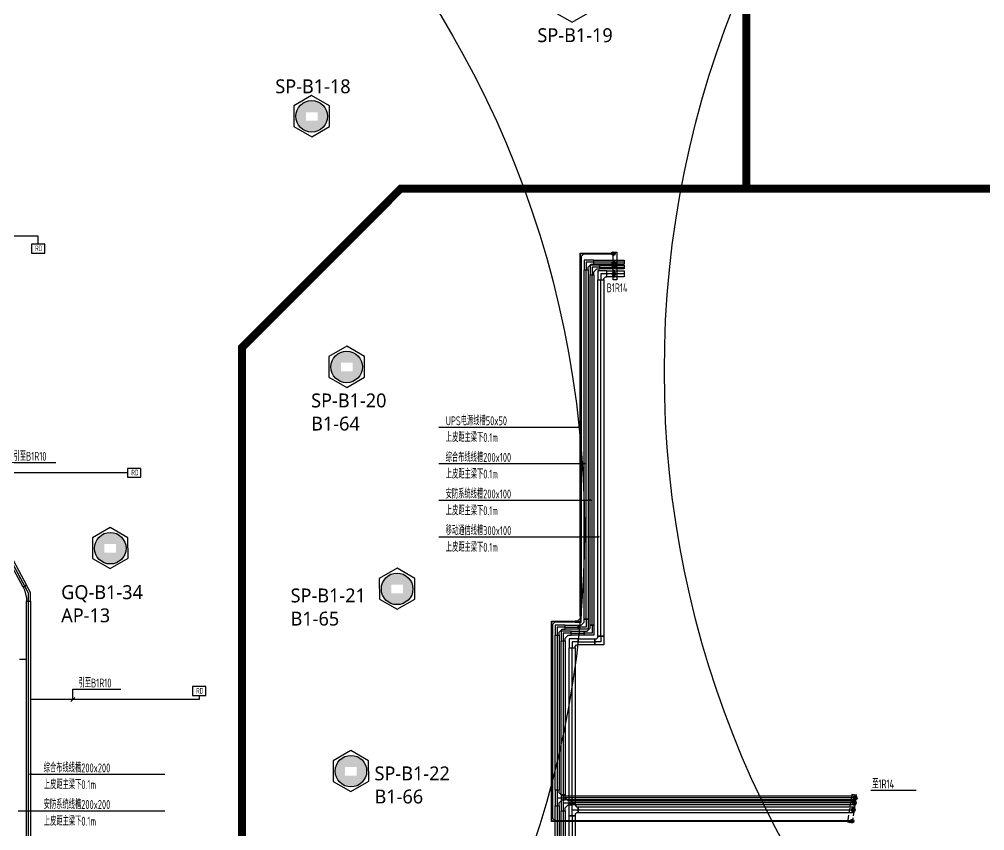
# Model space of a CAD drawing. Extents: x 0 to 3879896, y -114000 to 391286.
# Drawn here: x 2118295 to 2166973, y 279238 to 320135 of the extents above; entities that cross this region are included whole.
import ezdxf

# ---------------------------------------------------------------- set-up
doc = ezdxf.new("R2010")
doc.units = 0
doc.header["$LTSCALE"] = 1000
doc.header["$MEASUREMENT"] = 0
for name, pattern in [('CONTINOUS', [0]), ('DASH', [0.35, 0.25, -0.1]), ('SZGX_a-zzgr$0$DASHDOT2', [6, 3, -1.5, 0, -1.5])]:
    doc.linetypes.add(name, pattern=pattern)
for name, color, linetype in [('20170912广田意见修改', 1, 'CONTINUOUS'), ('AP', 7, 'CONTINUOUS'), ('Arc_家具布置', 8, 'CONTINUOUS'), ('CABLETRAY_DOTE', 5, 'CONTINUOUS'), ('CABLETRAY_WEAK', 6, 'CONTINUOUS'), ('T-BSA TEXT', 7, '485_LINE'), ('T-I-CHANNELS', 2, 'CONTINUOUS'), ('T-METER DATA', 150, 'C_LINE'), ('T-P-G RDJ', 1, 'CONTINOUS'), ('T-R-INTEGRATE', 1, 'CONTINUOUS'), ('T-SYSTEM', 4, 'CONTINUOUS'), ('T-SYSTEM BLOCK', 4, 'CONTINUOUS'), ('T-TEXT', 7, 'CONTINUOUS'), ('T-TEXT-RD', 3, 'CONTINUOUS'), ('T-电源线槽', 1, 'CONTINUOUS'), ('T-铁塔', 3, 'CONTINUOUS'), ('WALL', 2, 'CONTINUOUS'), ('WIRE-通讯', 4, 'CONTINUOUS')]:
    doc.layers.add(name, color=color, linetype=linetype)
doc.layers.add('Arc_建筑红线', color=1, linetype='CONTINUOUS', lineweight=40)
doc.styles.add('GBSTYLE', font='gbxwxt.shx', dxfattribs={"width": 0.6, "bigfont": 'gbhzfs.shx'})
doc.styles.get("Standard").update_dxf_attribs({"font": 'GBENOR', "bigfont": 'GBCBIG'})
doc.linetypes.add('485_LINE', pattern='A,25.7,-3.58,["485",Standard,S=2.54,R=0,X=-3.2,Y=-1.27],-3.85', length=33.13)
doc.linetypes.add('C_LINE', pattern='A,25.7,-2.08,["C",Standard,S=2.54,R=0,X=-0.54,Y=-1.27],-2.35', length=30.13)

# ---------------------------------------------------------------- blocks, each defined once
blk = doc.blocks.new('A$C5670352E')
at = {"layer": 'T-TEXT-RD', "color": 3, "style": 'GBSTYLE', "width": 0.7}
blk.add_text('B1R14', height=450, dxfattribs=at).set_placement((31141, 58476, 0))
blk = doc.blocks.new('A$C53DD775B')
at = {"layer": 'T-SYSTEM'}
blk.add_line((45866, 32619, 0), (43589, 32619, 0), dxfattribs=at)
at = {"layer": 'T-SYSTEM', "elevation": 0}
for points in [[(29872, 58940, 0, 0, 0), (30371, 59439, 150, 0, 0), (30610, 59678, 0, 0, 0)], [(30635, 59203, 0, 0, 0), (30136, 58704, 150, 0, 0), (29897, 58465, 0, 0, 0)], [(30635, 59003, 0, 0, 0), (30136, 58504, 150, 0, 0), (29897, 58265, 0, 0, 0)], [(30635, 58653, 0, 0, 0), (30136, 58154, 150, 0, 0), (29897, 57915, 0, 0, 0)], [(42762, 31987, 0, 0, 0), (43261, 32485, 150, 0, 0), (43500, 32724, 0, 0, 0)], [(42802, 32233, 0, 0, 0), (43300, 32732, 150, 0, 0), (43539, 32971, 0, 0, 0)], [(42707, 31641, 0, 0, 0), (43206, 32139, 150, 0, 0), (43445, 32378, 0, 0, 0)], [(42642, 31069, 0, 0, 0), (43140, 31568, 150, 0, 0), (43379, 31807, 0, 0, 0)]]:
    blk.add_lwpolyline(points, format="xyseb", dxfattribs=at)
at = {"layer": 'T-SYSTEM', "const_width": 90, "elevation": 0}
for points in [[(30565, 59678, 1), (30655, 59678, 1)], [(30565, 59678, 1), (30655, 59678, 1)], [(30565, 59678, 1), (30655, 59678, 1)], [(30565, 59678, 1), (30655, 59678, 1)], [(30565, 59678, 1), (30655, 59678, 1)], [(30565, 59678, 1), (30655, 59678, 1)], [(30590, 59203, 1), (30680, 59203, 1)], [(30590, 59203, 1), (30680, 59203, 1)], [(30590, 59203, 1), (30680, 59203, 1)], [(30590, 59203, 1), (30680, 59203, 1)], [(30590, 59203, 1), (30680, 59203, 1)], [(30590, 59203, 1), (30680, 59203, 1)], [(30590, 59003, 1), (30680, 59003, 1)], [(30590, 59003, 1), (30680, 59003, 1)], [(30590, 59003, 1), (30680, 59003, 1)], [(30590, 59003, 1), (30680, 59003, 1)], [(30590, 59003, 1), (30680, 59003, 1)], [(30590, 59003, 1), (30680, 59003, 1)], [(30590, 58653, 1), (30680, 58653, 1)], [(30590, 58653, 1), (30680, 58653, 1)], [(30590, 58653, 1), (30680, 58653, 1)], [(30590, 58653, 1), (30680, 58653, 1)], [(30590, 58653, 1), (30680, 58653, 1)], [(30590, 58653, 1), (30680, 58653, 1)], [(42757, 32233, 1), (42847, 32233, 1)], [(42757, 32233, 1), (42847, 32233, 1)], [(42757, 32233, 1), (42847, 32233, 1)], [(42662, 31641, 1), (42752, 31641, 1)], [(42662, 31641, 1), (42752, 31641, 1)], [(42662, 31641, 1), (42752, 31641, 1)], [(42717, 31987, 1), (42807, 31987, 1)], [(42717, 31987, 1), (42807, 31987, 1)], [(42717, 31987, 1), (42807, 31987, 1)], [(42597, 31069, 1), (42687, 31069, 1)], [(42597, 31069, 1), (42687, 31069, 1)], [(42597, 31069, 1), (42687, 31069, 1)]]:
    blk.add_lwpolyline(points, format="xyb", close=True, dxfattribs=at)
at = {"layer": 'T-SYSTEM'}
for centre in [(30610, 59678, 0), (30610, 59678, 0), (30610, 59678, 0), (30610, 59678, 0), (30610, 59678, 0), (30610, 59678, 0), (30635, 59203, 0), (30635, 59203, 0), (30635, 59203, 0), (30635, 59203, 0), (30635, 59203, 0), (30635, 59203, 0), (30635, 59003, 0), (30635, 59003, 0), (30635, 59003, 0), (30635, 59003, 0), (30635, 59003, 0), (30635, 59003, 0), (30635, 58653, 0), (30635, 58653, 0), (30635, 58653, 0), (30635, 58653, 0), (30635, 58653, 0), (30635, 58653, 0), (42802, 32233, 0), (42802, 32233, 0), (42802, 32233, 0), (42707, 31641, 0), (42707, 31641, 0), (42707, 31641, 0), (42762, 31987, 0), (42762, 31987, 0), (42762, 31987, 0), (42642, 31069, 0), (42642, 31069, 0), (42642, 31069, 0)]:
    blk.add_circle(centre, 90, dxfattribs=at)
at = {"layer": 'T-SYSTEM', "style": 'GBSTYLE', "width": 0.7}
blk.add_text('至1R14', height=450, dxfattribs=at).set_placement((43659, 32719, 0))
blk = doc.blocks.new('A$C0C473B77')
at = {"layer": 'T-P-G RDJ', "elevation": 0}
blk.add_lwpolyline([(30585, 59753), (30785, 59753), (30785, 58353), (30585, 58353)], close=True, dxfattribs=at)
at = {"layer": 'T-P-G RDJ', "linetype": 'DASH', "ltscale": 0.5, "elevation": 0}
blk.add_lwpolyline([(30585, 59753), (30785, 59753), (30785, 58353), (30585, 58353)], close=True, dxfattribs=at)
at = {"layer": 'T-P-G RDJ', "linetype": 'DASH', "elevation": 0}
blk.add_lwpolyline([(42408, 31030), (42654, 30991), (42875, 32374), (42628, 32413)], close=True, dxfattribs=at)
blk = doc.blocks.new('A$C78FD1D7B')
at = {"layer": 'T-SYSTEM BLOCK'}
blk.add_lwpolyline([(-300, 0), (300, 0), (300, 400), (-300, 400)], close=True, dxfattribs=at)
at = {"layer": 'T-TEXT', "style": 'GBSTYLE', "width": 0.7}
blk.add_text('RD', height=250, dxfattribs=at).set_placement((-129, 88))
blk = doc.blocks.new('A$C7B3708B5')
at = {"layer": 'T-TEXT', "linetype": 'ByBlock'}
h = blk.add_hatch(color=256, dxfattribs=at)
edge = h.paths.add_edge_path()
edge.add_arc((17044, 31063), 37.5, 0, 360)
h = blk.add_hatch(color=256, dxfattribs=at)
edge = h.paths.add_edge_path()
edge.add_arc((17244, 29219), 37.5, 0, 360)
h = blk.add_hatch(color=256, dxfattribs=at)
edge = h.paths.add_edge_path()
edge.add_arc((17544, 27374), 37.5, 0, 360)
h = blk.add_hatch(color=256, dxfattribs=at)
edge = h.paths.add_edge_path()
edge.add_arc((17944, 25530), 37.5, 0, 360)
at = {"layer": 'CABLETRAY_DOTE'}
for p, q in [((17069, 39530), (17069, 39805)), ((17069, 39805), (17344, 39805)), ((17069, 21530), (17069, 39530)), ((18694, 39805), (17344, 39805)), ((17744, 39380), (17344, 39380)), ((17344, 39380), (17344, 38980)), ((17344, 21380), (17344, 38980)), ((18044, 39130), (17644, 39130)), ((17644, 39130), (17644, 38730)), ((19268, 39380), (17744, 39380)), ((18044, 39130), (19268, 39130)), ((17644, 21080), (17644, 38730)), ((17069, 21255), (17069, 21530)), ((15619, 20980), (15619, 21255)), ((15619, 21255), (15894, 21255)), ((15619, 20980), (15619, 11475)), ((16794, 21255), (15894, 21255)), ((16294, 20980), (15894, 20980)), ((15894, 20980), (15894, 20580)), ((16294, 20980), (16944, 20980)), ((16794, 21255), (17069, 21255)), ((17344, 20980), (16944, 20980)), ((17344, 21380), (17344, 20980)), ((17644, 21080), (17644, 20680)), ((15894, 20580), (15894, 12768)), ((16594, 20680), (16194, 20680)), ((16194, 20680), (16194, 20280)), ((16594, 20680), (17244, 20680)), ((17644, 20680), (17244, 20680)), ((16194, 20280), (16194, 12521)), ((15894, 12768), (15894, 11968)), ((15894, 12368), (16294, 12368)), ((16194, 12521), (16194, 11721)), ((30862, 12368), (16294, 12368)), ((15894, 11968), (15894, 9168)), ((16194, 12121), (16594, 12121)), ((16194, 11721), (16194, 8821)), ((30822, 12121), (16594, 12121)), ((15619, 11200), (15619, 11475)), ((15894, 11200), (15619, 11200)), ((30726, 11200), (15894, 11200))]:
    blk.add_line(p, q, dxfattribs=at)
at = {"layer": 'CABLETRAY_DOTE', "linetype": 'ByBlock'}
for p, q in [((18394, 38780), (18094, 38780)), ((18094, 38780), (18094, 38480)), ((18094, 20530), (18094, 38480)), ((19268, 38780), (18392, 38780)), ((18094, 20530), (18094, 20230)), ((16944, 20230), (16644, 20230)), ((16644, 20230), (16644, 19930)), ((16944, 20230), (17794, 20230)), ((18094, 20230), (17794, 20230)), ((16644, 12073), (16644, 19930)), ((16644, 11473), (16644, 12073)), ((16644, 11773), (16944, 11773)), ((16944, 11773), (30767, 11776)), ((16644, 11473), (16644, 8276))]:
    blk.add_line(p, q, dxfattribs=at)
at = {"layer": 'CABLETRAY_WEAK'}
for p, q in [((18044, 39230), (17544, 39230)), ((17544, 39230), (17544, 38730)), ((17744, 38880), (17894, 39030)), ((17894, 39030), (18044, 39030)), ((18044, 39030), (18044, 39230)), ((18044, 39230), (19268, 39230)), ((18044, 39030), (18044, 39230)), ((19268, 39030), (18044, 39030)), ((18794, 39230, 0), (18694, 39030, 0)), ((18794, 39030, 0), (18694, 39230, 0)), ((19268, 39230), (19268, 39030)), ((17544, 38730), (17744, 38730)), ((17544, 21080), (17544, 38730)), ((17544, 38730), (17744, 38730)), ((17744, 38730), (17744, 38880)), ((17744, 38730), (17744, 21080)), ((17744, 21080), (17544, 21080)), ((17544, 20930), (17544, 21080)), ((17544, 21080), (17744, 21080)), ((17744, 21080), (17744, 20580)), ((16594, 20780), (16094, 20780)), ((16094, 20780), (16094, 20280)), ((16294, 20430), (16444, 20580)), ((16444, 20580), (16594, 20580)), ((16594, 20580), (16594, 20780)), ((16594, 20780), (17244, 20780)), ((16594, 20580), (16594, 20780)), ((17244, 20580), (16594, 20580)), ((17244, 20780), (17244, 20580)), ((17244, 20580), (17244, 20780)), ((17244, 20780), (17394, 20780)), ((17744, 20580), (17244, 20580)), ((17394, 20780), (17544, 20930)), ((16094, 20280), (16294, 20280)), ((16094, 12521), (16094, 20280)), ((16094, 20280), (16294, 20280)), ((16294, 20280), (16294, 20430)), ((16294, 20280), (16294, 12521)), ((16294, 12521), (16094, 12521)), ((16094, 12521), (16094, 11721)), ((16294, 12521), (16094, 12521)), ((16294, 12371), (16294, 12521)), ((16444, 12221), (16294, 12371)), ((16594, 12221), (16444, 12221)), ((16594, 12021), (16594, 12221)), ((16594, 12221), (30822, 12221)), ((16594, 12021), (16594, 12221)), ((30937, 12204), (30806, 12023)), ((30822, 12221), (30822, 12021)), ((30905, 12007), (30838, 12220)), ((16094, 11721), (16294, 11721)), ((16094, 8821), (16094, 11721)), ((16094, 11721), (16294, 11721)), ((16294, 11871), (16444, 12021)), ((16294, 11721), (16294, 11871)), ((16294, 11721), (16294, 8821)), ((16444, 12021), (16594, 12021)), ((30822, 12021), (16594, 12021))]:
    blk.add_line(p, q, dxfattribs=at)
at = {"layer": 'CABLETRAY_WEAK', "elevation": 0}
for points in [[(18694, 39030), (18694, 39230), (18794, 39230), (18794, 39030)], [(30838, 12220), (30806, 12023), (30905, 12007), (30937, 12204)]]:
    blk.add_lwpolyline(points, close=True, dxfattribs=at)
at = {"layer": 'T-I-CHANNELS'}
for p, q in [((17744, 39480), (17244, 39480)), ((17244, 39480), (17244, 38980)), ((17744, 39280), (17744, 39480)), ((17744, 39280), (17744, 39480)), ((17744, 39480), (19268, 39480)), ((19268, 39480), (19268, 39280)), ((17244, 38980), (17444, 38980)), ((17244, 21380), (17244, 38980)), ((17244, 38980), (17444, 38980)), ((17444, 39130), (17594, 39280)), ((17444, 38980), (17444, 39130)), ((17444, 38980), (17444, 21380)), ((17594, 39280), (17744, 39280)), ((19268, 39280), (17744, 39280)), ((18794, 39380, 0), (18694, 39280, 0)), ((18794, 39280, 0), (18694, 39380, 0)), ((16294, 21080), (15794, 21080)), ((15794, 21080), (15794, 20580)), ((16294, 20880), (16294, 21080)), ((16294, 21080), (16944, 21080)), ((16294, 20880), (16294, 21080)), ((16944, 21080), (16944, 20880)), ((16944, 20880), (16944, 21080)), ((16944, 21080), (17094, 21080)), ((17094, 21080), (17244, 21230)), ((17444, 21380), (17244, 21380)), ((17244, 21230), (17244, 21380)), ((17244, 21380), (17444, 21380)), ((17444, 21380), (17444, 20880)), ((15794, 20580), (15994, 20580)), ((15794, 12768), (15794, 20580)), ((15794, 20580), (15994, 20580)), ((15994, 20730), (16144, 20880)), ((15994, 20580), (15994, 20730)), ((15994, 20580), (15994, 12768)), ((16144, 20880), (16294, 20880)), ((16944, 20880), (16294, 20880)), ((17444, 20880), (16944, 20880)), ((15994, 12768), (15794, 12768)), ((15794, 12768), (15794, 11968)), ((15994, 12768), (15794, 12768)), ((15994, 12618), (15994, 12768)), ((16144, 12468), (15994, 12618)), ((15994, 12118), (16144, 12268)), ((16294, 12468), (16144, 12468)), ((16144, 12268), (16294, 12268)), ((16294, 12268), (16294, 12468)), ((16294, 12468), (30862, 12468)), ((16294, 12268), (16294, 12468)), ((30862, 12268), (16294, 12268)), ((30976, 12451), (30846, 12270)), ((30862, 12468), (30862, 12268)), ((30945, 12254), (30877, 12467)), ((15794, 11968), (15994, 11968)), ((15794, 9168), (15794, 11968)), ((15794, 11968), (15994, 11968)), ((15994, 11968), (15994, 12118)), ((15994, 11968), (15994, 9168))]:
    blk.add_line(p, q, dxfattribs=at)
at = {"layer": 'T-I-CHANNELS', "elevation": 0}
for points in [[(18694, 39280), (18694, 39380), (18794, 39380), (18794, 39280)], [(30877, 12467), (30846, 12270), (30945, 12254), (30976, 12451)]]:
    blk.add_lwpolyline(points, close=True, dxfattribs=at)
at = {"layer": 'T-SYSTEM'}
blk.add_line((33976, 12746, 0), (31698, 12746, 0), dxfattribs=at)
at = {"layer": 'T-SYSTEM', "elevation": 0}
for points in [[(17981, 39067, 0, 0, 0), (18480, 39566, 150, 0, 0), (18719, 39805, 0, 0, 0)], [(18744, 39330, 0, 0, 0), (18245, 38831, 150, 0, 0), (18006, 38592, 0, 0, 0)], [(18744, 39130, 0, 0, 0), (18245, 38631, 150, 0, 0), (18006, 38392, 0, 0, 0)], [(18744, 38780, 0, 0, 0), (18245, 38281, 150, 0, 0), (18006, 38042, 0, 0, 0)], [(30911, 12360, 0, 0, 0), (31410, 12859, 150, 0, 0), (31649, 13098, 0, 0, 0)], [(30872, 12114, 0, 0, 0), (31370, 12612, 150, 0, 0), (31609, 12851, 0, 0, 0)], [(30817, 11768, 0, 0, 0), (31315, 12267, 150, 0, 0), (31554, 12505, 0, 0, 0)], [(30751, 11196, 0, 0, 0), (31249, 11695, 150, 0, 0), (31488, 11934, 0, 0, 0)]]:
    blk.add_lwpolyline(points, format="xyseb", dxfattribs=at)
at = {"layer": 'T-SYSTEM', "const_width": 90, "elevation": 0}
for points in [[(18674, 39805, 1), (18764, 39805, 1)], [(18674, 39805, 1), (18764, 39805, 1)], [(18674, 39805, 1), (18764, 39805, 1)], [(18674, 39805, 1), (18764, 39805, 1)], [(18674, 39805, 1), (18764, 39805, 1)], [(18674, 39805, 1), (18764, 39805, 1)], [(18699, 39330, 1), (18789, 39330, 1)], [(18699, 39330, 1), (18789, 39330, 1)], [(18699, 39330, 1), (18789, 39330, 1)], [(18699, 39330, 1), (18789, 39330, 1)], [(18699, 39330, 1), (18789, 39330, 1)], [(18699, 39330, 1), (18789, 39330, 1)], [(18699, 39130, 1), (18789, 39130, 1)], [(18699, 39130, 1), (18789, 39130, 1)], [(18699, 39130, 1), (18789, 39130, 1)], [(18699, 39130, 1), (18789, 39130, 1)], [(18699, 39130, 1), (18789, 39130, 1)], [(18699, 39130, 1), (18789, 39130, 1)], [(18699, 38780, 1), (18789, 38780, 1)], [(18699, 38780, 1), (18789, 38780, 1)], [(18699, 38780, 1), (18789, 38780, 1)], [(18699, 38780, 1), (18789, 38780, 1)], [(18699, 38780, 1), (18789, 38780, 1)], [(18699, 38780, 1), (18789, 38780, 1)], [(30827, 12114, 1), (30917, 12114, 1)], [(30827, 12114, 1), (30917, 12114, 1)], [(30827, 12114, 1), (30917, 12114, 1)], [(30866, 12360, 1), (30956, 12360, 1)], [(30866, 12360, 1), (30956, 12360, 1)], [(30866, 12360, 1), (30956, 12360, 1)], [(30772, 11768, 1), (30862, 11768, 1)], [(30772, 11768, 1), (30862, 11768, 1)], [(30772, 11768, 1), (30862, 11768, 1)], [(30706, 11196, 1), (30796, 11196, 1)], [(30706, 11196, 1), (30796, 11196, 1)], [(30706, 11196, 1), (30796, 11196, 1)]]:
    blk.add_lwpolyline(points, format="xyb", close=True, dxfattribs=at)
at = {"layer": 'T-SYSTEM'}
for centre in [(18719, 39805, 0), (18719, 39805, 0), (18719, 39805, 0), (18719, 39805, 0), (18719, 39805, 0), (18719, 39805, 0), (18744, 39330, 0), (18744, 39330, 0), (18744, 39330, 0), (18744, 39330, 0), (18744, 39330, 0), (18744, 39330, 0), (18744, 39130, 0), (18744, 39130, 0), (18744, 39130, 0), (18744, 39130, 0), (18744, 39130, 0), (18744, 39130, 0), (18744, 38780, 0), (18744, 38780, 0), (18744, 38780, 0), (18744, 38780, 0), (18744, 38780, 0), (18744, 38780, 0), (30872, 12114, 0), (30872, 12114, 0), (30872, 12114, 0), (30911, 12360, 0), (30911, 12360, 0), (30911, 12360, 0), (30817, 11768, 0), (30817, 11768, 0), (30817, 11768, 0), (30751, 11196, 0), (30751, 11196, 0), (30751, 11196, 0)]:
    blk.add_circle(centre, 90, dxfattribs=at)
at = {"layer": 'T-TEXT', "linetype": 'ByBlock'}
for p, q in [((9924, 31063, 0), (17044, 31063)), ((9924, 29219, 0), (17244, 29219, 0)), ((9924, 27374, 0), (17544, 27374, 0)), ((9924, 25530, 0), (17944, 25530))]:
    blk.add_line(p, q, dxfattribs=at)
for centre in [(17044, 31063), (17244, 29219, 0), (17544, 27374, 0), (17944, 25530)]:
    blk.add_circle(centre, 37.5, dxfattribs=at)
at = {"layer": 'T-电源线槽'}
for p, q in [((17044, 39530), (17044, 39830)), ((17044, 39830), (17344, 39830)), ((17044, 39530), (17094, 39530)), ((17044, 21530), (17044, 39530)), ((17094, 39530), (17044, 39530)), ((17219, 39780), (17094, 39655)), ((17094, 39655), (17094, 39530)), ((17094, 39530), (17094, 21530)), ((17344, 39780), (17219, 39780)), ((17344, 39780), (17344, 39830)), ((17344, 39830), (18694, 39830)), ((17344, 39830), (17344, 39780)), ((18694, 39780), (17344, 39780)), ((18694, 39830), (18694, 39780)), ((17094, 21530), (17044, 21530)), ((17044, 21530), (17044, 21405)), ((17094, 21530), (17044, 21530)), ((17094, 21230), (17094, 21530)), ((15594, 20980), (15594, 21280)), ((15594, 21280), (15894, 21280)), ((15594, 11475), (15594, 20980)), ((15594, 20980), (15644, 20980)), ((15644, 20980), (15594, 20980)), ((15769, 21230), (15644, 21105)), ((15644, 21105), (15644, 20980)), ((15644, 20980), (15644, 11475)), ((15894, 21230), (15769, 21230)), ((15894, 21230), (15894, 21280)), ((15894, 21280), (16794, 21280)), ((15894, 21280), (15894, 21230)), ((16794, 21230), (15894, 21230)), ((16794, 21280), (16794, 21230)), ((16919, 21280), (16794, 21280)), ((16794, 21280), (16794, 21230)), ((16794, 21230), (17094, 21230)), ((17044, 21405), (16919, 21280)), ((15644, 11475), (15594, 11475)), ((15594, 11175), (15594, 11475)), ((15594, 11475), (15644, 11475)), ((15644, 11475), (15644, 11350)), ((15644, 11350), (15769, 11225)), ((15769, 11225), (15894, 11225)), ((15894, 11225), (15894, 11175)), ((15894, 11175), (15894, 11225)), ((15894, 11225), (30726, 11225)), ((30726, 11225), (30726, 11175)), ((15894, 11175), (15594, 11175)), ((30726, 11175), (15894, 11175))]:
    blk.add_line(p, q, dxfattribs=at)
at = {"layer": 'T-电源线槽', "ltscale": 0.05}
for p, q in [((18694, 39780, 0), (18744, 39830, 0)), ((18694, 39830, 0), (18744, 39780, 0)), ((30726, 11175, 0), (30776, 11225, 0)), ((30726, 11225, 0), (30776, 11175, 0))]:
    blk.add_line(p, q, dxfattribs=at)
at = {"layer": 'T-电源线槽', "ltscale": 0.05, "elevation": 0}
for points in [[(18694, 39830), (18694, 39780), (18744, 39780), (18744, 39830)], [(30726, 11225), (30726, 11175), (30776, 11175), (30776, 11225)]]:
    blk.add_lwpolyline(points, close=True, dxfattribs=at)
at = {"layer": 'T-铁塔', "linetype": 'ByBlock'}
for p, q in [((18394, 38930), (17944, 38930)), ((17944, 38930), (17944, 38480)), ((17944, 38480), (18244, 38480)), ((17944, 20530), (17944, 38480)), ((17944, 38480), (18244, 38480)), ((18244, 38555), (18319, 38630)), ((18244, 38480), (18244, 38555)), ((18244, 38480), (18244, 20530)), ((18319, 38630), (18394, 38630)), ((18392, 38630), (18392, 38930)), ((18392, 38930), (19268, 38930)), ((19268, 38630), (18392, 38630)), ((18394, 38630), (18394, 38930)), ((18694, 38930), (18794, 38630)), ((18694, 38630), (18794, 38930)), ((19268, 38930), (19268, 38630)), ((17869, 20380), (17944, 20455)), ((18244, 20530), (17944, 20530)), ((17944, 20455), (17944, 20530)), ((17944, 20530), (18244, 20530)), ((18244, 20530), (18244, 20080)), ((16944, 20380), (16494, 20380)), ((16494, 20380), (16494, 19930)), ((16794, 20005), (16869, 20080)), ((16794, 19930), (16794, 20005)), ((16869, 20080), (16944, 20080)), ((16944, 20080), (16944, 20380)), ((16944, 20380), (17794, 20380)), ((16944, 20080), (16944, 20380)), ((17794, 20080), (16944, 20080)), ((17794, 20380), (17794, 20080)), ((17794, 20080), (17794, 20380)), ((17794, 20380), (17869, 20380)), ((18244, 20080), (17794, 20080)), ((16494, 19930), (16794, 19930)), ((16494, 12073), (16494, 19930)), ((16494, 19930), (16794, 19930)), ((16794, 19930), (16794, 12073)), ((16794, 12073), (16494, 12073)), ((16494, 11473), (16494, 12073)), ((16494, 12073), (16794, 12073)), ((16794, 12073), (16794, 11998)), ((16794, 11998), (16869, 11923)), ((16869, 11923), (16944, 11923)), ((16944, 11923), (30767, 11926)), ((16944, 11623), (16944, 11923)), ((16944, 11923), (16944, 11623)), ((30744, 11628, 0), (30889, 11908, 0)), ((30767, 11926), (30767, 11626)), ((30791, 11924, 0), (30842, 11612, 0)), ((16794, 11473), (16494, 11473)), ((16494, 8276), (16494, 11473)), ((16494, 11473), (16794, 11473)), ((16869, 11623), (16794, 11548)), ((16794, 11548), (16794, 11473)), ((16794, 11473), (16794, 8276)), ((16944, 11623), (16869, 11623)), ((30767, 11626), (16944, 11623))]:
    blk.add_line(p, q, dxfattribs=at)
at = {"layer": 'T-铁塔', "linetype": 'ByBlock', "elevation": 0}
blk.add_lwpolyline([(18794, 38630), (18794, 38930), (18694, 38930), (18694, 38630)], close=True, dxfattribs=at)
at = {"layer": 'T-铁塔', "linetype": 'ByBlock'}
blk.add_lwpolyline([(30842, 11612), (30889, 11908), (30791, 11924), (30744, 11628)], close=True, dxfattribs=at)
at = {"layer": 'T-SYSTEM', "style": 'GBSTYLE', "width": 0.7}
blk.add_text('至1R14', height=450, dxfattribs=at).set_placement((31768, 12846, 0))
at = {"layer": 'T-TEXT', "linetype": 'ByBlock', "style": 'GBSTYLE', "width": 0.7}
for s, p in [('UPS电源线槽50x50', (10266, 31153, 0)), ('上皮距主梁下0.1m', (10273, 30312, 0)), ('综合布线线槽200x100', (10266, 29308, 0)), ('上皮距主梁下0.1m', (10273, 28467, 0)), ('安防系统线槽200x100', (10266, 27464, 0)), ('上皮距主梁下0.1m', (10273, 26623, 0)), ('移动通信线槽300x100', (10266, 25619, 0)), ('上皮距主梁下0.1m', (10273, 24778, 0))]:
    blk.add_text(s, height=450, dxfattribs=at).set_placement(p)

msp = doc.modelspace()

# ---------------------------------------------------------------- hatches: boundary and pattern name
at = {"layer": 'T-TEXT', "linetype": 'ByBlock'}
h = msp.add_hatch(color=256, dxfattribs=at)
edge = h.paths.add_edge_path()
edge.add_arc((2118862.1, 282087.7), 37.5, 0, 360)
at = {"layer": 'WALL', "linetype": 'ByBlock'}
h = msp.add_hatch(dxfattribs=at)
h.set_pattern_fill('ESCHER', color=3)
h.set_pattern_definition([(60, (-744210.66, -2086518.125), (-30.47999999, -7e-09), [27.94, -2.54]), (180, (-744210.66, -2086518.125), (15.24, -26.3964543), [27.94, -2.54]), (300, (-744210.66, -2086518.125), (30.47999999, -7e-09), [27.94, -2.54]), (60, (-744208.12, -2086518.125), (-30.47999999, -7e-09), [5.08, -25.4]), (300, (-744208.12, -2086518.125), (30.47999999, -7e-09), [5.08, -25.4]), (60, (-744211.93, -2086515.926), (-30.47999999, -7e-09), [5.08, -25.4]), (180, (-744211.93, -2086515.926), (15.24, -26.3964543), [5.08, -25.4]), (300, (-744211.93, -2086520.325), (30.47999999, -7e-09), [5.08, -25.4]), (180, (-744211.93, -2086520.325), (15.24, -26.3964543), [5.08, -25.4]), (60, (-744220.82, -2086518.125), (-30.47999999, -7e-09), [5.08, -25.4]), (300, (-744220.82, -2086518.125), (30.47999999, -7e-09), [5.08, -25.4]), (60, (-744205.58, -2086526.924), (-30.47999999, -7e-09), [5.08, -25.4]), (180, (-744205.58, -2086526.924), (15.24, -26.3964543), [5.08, -25.4]), (300, (-744205.58, -2086509.327), (30.47999999, -7e-09), [5.08, -25.4]), (180, (-744205.58, -2086509.327), (15.24, -26.3964543), [5.08, -25.4]), (0, (-744205.58, -2086513.726), (-15.24, 26.3964543), [17.78, -12.7]), (0, (-744205.58, -2086522.525), (-15.24, 26.3964543), [17.78, -12.7]), (120, (-744209.39, -2086511.526), (-30.47999999, 7e-09), [17.78, -12.7]), (120, (-744217.01, -2086515.926), (-30.47999999, 7e-09), [17.78, -12.7]), (240, (-744217.01, -2086520.325), (15.23999999, -26.3964543), [17.78, -12.7]), (240, (-744209.39, -2086524.725), (15.23999999, -26.3964543), [17.78, -12.7])])
h.paths.add_polyline_path([(2132241.1, 315248, 1), (2133833.1, 315248, 1)])
h.paths.add_polyline_path([(2133331.5, 315453), (2133331.5, 315018.5), (2132743.4, 315018.5), (2132743.4, 315453)], flags=16)
h = msp.add_hatch(dxfattribs=at)
h.set_pattern_fill('ESCHER', color=3)
h.set_pattern_definition([(60, (-742442.57, -2099150.827), (-30.47999999, -7e-09), [27.94, -2.54]), (180, (-742442.57, -2099150.827), (15.24, -26.3964543), [27.94, -2.54]), (300, (-742442.57, -2099150.827), (30.47999999, -7e-09), [27.94, -2.54]), (60, (-742440.03, -2099150.827), (-30.47999999, -7e-09), [5.08, -25.4]), (300, (-742440.03, -2099150.827), (30.47999999, -7e-09), [5.08, -25.4]), (60, (-742443.84, -2099148.628), (-30.47999999, -7e-09), [5.08, -25.4]), (180, (-742443.84, -2099148.628), (15.24, -26.3964543), [5.08, -25.4]), (300, (-742443.84, -2099153.027), (30.47999999, -7e-09), [5.08, -25.4]), (180, (-742443.84, -2099153.027), (15.24, -26.3964543), [5.08, -25.4]), (60, (-742452.73, -2099150.827), (-30.47999999, -7e-09), [5.08, -25.4]), (300, (-742452.73, -2099150.827), (30.47999999, -7e-09), [5.08, -25.4]), (60, (-742437.49, -2099159.626), (-30.47999999, -7e-09), [5.08, -25.4]), (180, (-742437.49, -2099159.626), (15.24, -26.3964543), [5.08, -25.4]), (300, (-742437.49, -2099142.029), (30.47999999, -7e-09), [5.08, -25.4]), (180, (-742437.49, -2099142.029), (15.24, -26.3964543), [5.08, -25.4]), (0, (-742437.49, -2099146.428), (-15.24, 26.3964543), [17.78, -12.7]), (0, (-742437.49, -2099155.227), (-15.24, 26.3964543), [17.78, -12.7]), (120, (-742441.3, -2099144.228), (-30.47999999, 7e-09), [17.78, -12.7]), (120, (-742448.92, -2099148.628), (-30.47999999, 7e-09), [17.78, -12.7]), (240, (-742448.92, -2099153.027), (15.23999999, -26.3964543), [17.78, -12.7]), (240, (-742441.3, -2099157.426), (15.23999999, -26.3964543), [17.78, -12.7])])
h.paths.add_polyline_path([(2134009.2, 302615.3, 1), (2135601.1, 302615.3, 1)])
h.paths.add_polyline_path([(2135099.6, 302820.3), (2135099.6, 302385.8), (2134511.5, 302385.8), (2134511.5, 302820.3)], flags=16)
h = msp.add_hatch(dxfattribs=at)
h.set_pattern_fill('ESCHER', color=3)
h.set_pattern_definition([(60, (-754367.8, -2108288.995), (-30.47999999, -7e-09), [27.94, -2.54]), (180, (-754367.8, -2108288.995), (15.24, -26.3964543), [27.94, -2.54]), (300, (-754367.8, -2108288.995), (30.47999999, -7e-09), [27.94, -2.54]), (60, (-754365.26, -2108288.995), (-30.47999999, -7e-09), [5.08, -25.4]), (300, (-754365.26, -2108288.995), (30.47999999, -7e-09), [5.08, -25.4]), (60, (-754369.07, -2108286.795), (-30.47999999, -7e-09), [5.08, -25.4]), (180, (-754369.07, -2108286.795), (15.24, -26.3964543), [5.08, -25.4]), (300, (-754369.07, -2108291.194), (30.47999999, -7e-09), [5.08, -25.4]), (180, (-754369.07, -2108291.194), (15.24, -26.3964543), [5.08, -25.4]), (60, (-754377.96, -2108288.995), (-30.47999999, -7e-09), [5.08, -25.4]), (300, (-754377.96, -2108288.995), (30.47999999, -7e-09), [5.08, -25.4]), (60, (-754362.72, -2108297.793), (-30.47999999, -7e-09), [5.08, -25.4]), (180, (-754362.72, -2108297.793), (15.24, -26.3964543), [5.08, -25.4]), (300, (-754362.72, -2108280.196), (30.47999999, -7e-09), [5.08, -25.4]), (180, (-754362.72, -2108280.196), (15.24, -26.3964543), [5.08, -25.4]), (0, (-754362.72, -2108284.595), (-15.24, 26.3964543), [17.78, -12.7]), (0, (-754362.72, -2108293.394), (-15.24, 26.3964543), [17.78, -12.7]), (120, (-754366.53, -2108282.395), (-30.47999999, 7e-09), [17.78, -12.7]), (120, (-754374.15, -2108286.795), (-30.47999999, 7e-09), [17.78, -12.7]), (240, (-754374.15, -2108291.194), (15.23999999, -26.3964543), [17.78, -12.7]), (240, (-754366.53, -2108295.594), (15.23999999, -26.3964543), [17.78, -12.7])])
h.paths.add_polyline_path([(2122084, 293477.1, 1), (2123675.9, 293477.1, 1)])
h.paths.add_polyline_path([(2123174.3, 293682.1), (2123174.3, 293247.6), (2122586.3, 293247.6), (2122586.3, 293682.1)], flags=16)
h = msp.add_hatch(dxfattribs=at)
h.set_pattern_fill('ESCHER', color=3)
h.set_pattern_definition([(60, (-739901.684, -2110339.064), (-30.47999999, -7e-09), [27.94, -2.54]), (180, (-739901.684, -2110339.064), (15.24, -26.3964543), [27.94, -2.54]), (300, (-739901.684, -2110339.064), (30.47999999, -7e-09), [27.94, -2.54]), (60, (-739899.144, -2110339.064), (-30.47999999, -7e-09), [5.08, -25.4]), (300, (-739899.144, -2110339.064), (30.47999999, -7e-09), [5.08, -25.4]), (60, (-739902.954, -2110336.865), (-30.47999999, -7e-09), [5.08, -25.4]), (180, (-739902.954, -2110336.865), (15.24, -26.3964543), [5.08, -25.4]), (300, (-739902.954, -2110341.264), (30.47999999, -7e-09), [5.08, -25.4]), (180, (-739902.954, -2110341.264), (15.24, -26.3964543), [5.08, -25.4]), (60, (-739911.844, -2110339.064), (-30.47999999, -7e-09), [5.08, -25.4]), (300, (-739911.844, -2110339.064), (30.47999999, -7e-09), [5.08, -25.4]), (60, (-739896.604, -2110347.863), (-30.47999999, -7e-09), [5.08, -25.4]), (180, (-739896.604, -2110347.863), (15.24, -26.3964543), [5.08, -25.4]), (300, (-739896.604, -2110330.266), (30.47999999, -7e-09), [5.08, -25.4]), (180, (-739896.604, -2110330.266), (15.24, -26.3964543), [5.08, -25.4]), (0, (-739896.604, -2110334.665), (-15.24, 26.3964543), [17.78, -12.7]), (0, (-739896.604, -2110343.464), (-15.24, 26.3964543), [17.78, -12.7]), (120, (-739900.414, -2110332.465), (-30.47999999, 7e-09), [17.78, -12.7]), (120, (-739908.034, -2110336.865), (-30.47999999, 7e-09), [17.78, -12.7]), (240, (-739908.034, -2110341.264), (15.23999999, -26.3964543), [17.78, -12.7]), (240, (-739900.414, -2110345.664), (15.23999999, -26.3964543), [17.78, -12.7])])
h.paths.add_polyline_path([(2136550.1, 291427.1, 1), (2138142, 291427.1, 1)])
h.paths.add_polyline_path([(2137640.5, 291632), (2137640.5, 291197.5), (2137052.4, 291197.5), (2137052.4, 291632)], flags=16)
h = msp.add_hatch(dxfattribs=at)
h.set_pattern_fill('ESCHER', color=3)
h.set_pattern_definition([(60, (-742233.7, -2119527.15), (-30.47999999, -7e-09), [27.94, -2.54]), (180, (-742233.7, -2119527.15), (15.24, -26.3964543), [27.94, -2.54]), (300, (-742233.7, -2119527.15), (30.47999999, -7e-09), [27.94, -2.54]), (60, (-742231.16, -2119527.15), (-30.47999999, -7e-09), [5.08, -25.4]), (300, (-742231.16, -2119527.15), (30.47999999, -7e-09), [5.08, -25.4]), (60, (-742234.97, -2119524.95), (-30.47999999, -7e-09), [5.08, -25.4]), (180, (-742234.97, -2119524.95), (15.24, -26.3964543), [5.08, -25.4]), (300, (-742234.97, -2119529.35), (30.47999999, -7e-09), [5.08, -25.4]), (180, (-742234.97, -2119529.35), (15.24, -26.3964543), [5.08, -25.4]), (60, (-742243.86, -2119527.15), (-30.47999999, -7e-09), [5.08, -25.4]), (300, (-742243.86, -2119527.15), (30.47999999, -7e-09), [5.08, -25.4]), (60, (-742228.62, -2119535.95), (-30.47999999, -7e-09), [5.08, -25.4]), (180, (-742228.62, -2119535.95), (15.24, -26.3964543), [5.08, -25.4]), (300, (-742228.62, -2119518.35), (30.47999999, -7e-09), [5.08, -25.4]), (180, (-742228.62, -2119518.35), (15.24, -26.3964543), [5.08, -25.4]), (0, (-742228.62, -2119522.75), (-15.24, 26.3964543), [17.78, -12.7]), (0, (-742228.62, -2119531.55), (-15.24, 26.3964543), [17.78, -12.7]), (120, (-742232.43, -2119520.55), (-30.47999999, 7e-09), [17.78, -12.7]), (120, (-742240.05, -2119524.95), (-30.47999999, 7e-09), [17.78, -12.7]), (240, (-742240.05, -2119529.35), (15.23999999, -26.3964543), [17.78, -12.7]), (240, (-742232.43, -2119533.75), (15.23999999, -26.3964543), [17.78, -12.7])])
h.paths.add_polyline_path([(2134218.1, 282239, 1), (2135810, 282239, 1)])
h.paths.add_polyline_path([(2135308.4, 282443.9), (2135308.4, 282009.5), (2134720.4, 282009.5), (2134720.4, 282443.9)], flags=16)

# ---------------------------------------------------------------- linework, layer by layer
at = {"layer": 'Arc_建筑红线', "color": 20, "linetype": 'SZGX_a-zzgr$0$DASHDOT2', "ltscale": 0.2, "const_width": 400, "elevation": 0}
msp.add_lwpolyline([(2129528.4, 303600.5), (2137528.4, 311600.5), (2154948.4, 311600.5), (2154948.4, 325060.5), (2002488.4, 325060.5), (2002488.4, 311600.5), (1884278.4, 311600.5), (1883028.4, 309100.5), (1883028.4, 224070.5), (1988318.4, 224070.5), (1988318.4, 129100.5), (2129528.4, 129100.5), (2129528.4, 303600.5)], dxfattribs=at)
msp.add_lwpolyline([(2129528.4, 303600.5), (2137528.4, 311600.5), (2312028.4, 311600.5), (2316028.4, 307876.3), (2316028.4, 298599), (2261028.4, 298599), (2261028.4, 222099), (2276028.4, 222099), (2276028.4, 129100.5), (2129528.4, 129100.5)], close=True, dxfattribs=at)
at = {"layer": 'CABLETRAY_DOTE'}
for p, q in [((2118572.3, 291563.9, 0), (2108535, 310184.7, 0)), ((2118762.1, 291211.8, 0), (2118572.3, 291563.9, 0)), ((2118762.1, 290811.8, 0), (2118762.1, 291211.8, 0)), ((2118762.1, 269870.4, 0), (2118762.1, 290811.8, 0))]:
    msp.add_line(p, q, dxfattribs=at)
at = {"layer": 'T-BSA TEXT', "linetype": 'ByBlock'}
for p, q in [((2117718.5, 297795.2), (2120132.5, 297795.2)), ((2120992.2, 286368.8), (2123406.3, 286368.8)), ((2120992.2, 285850.5), (2120992.2, 286368.8)), ((2120886.2, 285744.4), (2121098.3, 285956.5))]:
    msp.add_line(p, q, dxfattribs=at)
at = {"layer": 'T-I-CHANNELS'}
for p, q in [((2118484.3, 291516.5, 0), (2108447, 310137.3, 0)), ((2108623.1, 310232.2, 0), (2118660.3, 291611.4, 0)), ((2118660.3, 291611.4, 0), (2118484.3, 291516.5, 0)), ((2118660.3, 291611.4, 0), (2118484.3, 291516.5, 0)), ((2118862.1, 291237.1, 0), (2118660.3, 291611.4, 0)), ((2118484.3, 291516.5, 0), (2118555.4, 291384.4, 0)), ((2118555.4, 291384.4, 0), (2118662.1, 290961.8, 0)), ((2118862.1, 290811.8, 0), (2118862.1, 291237.1, 0)), ((2118662.1, 290961.8, 0), (2118662.1, 290811.8, 0)), ((2118662.1, 290811.8, 0), (2118862.1, 290811.8, 0)), ((2118662.1, 269870.4, 0), (2118662.1, 290811.8, 0)), ((2118662.1, 290811.8, 0), (2118862.1, 290811.8, 0)), ((2118862.1, 290811.8, 0), (2118862.1, 269870.4, 0))]:
    msp.add_line(p, q, dxfattribs=at)
at = {"layer": 'T-METER DATA', "linetype": 'ByBlock'}
msp.add_line((2118308.8, 287876.7, 0), (2118662.1, 287876.7, 0), dxfattribs=at)
at = {"layer": 'T-METER DATA', "color": 1, "linetype": 'ByBlock'}
for centre in [(2200820.3, 302395.7), (2096786.1, 294399.5)]:
    msp.add_circle(centre, 50000, dxfattribs=at)
at = {"layer": 'T-R-INTEGRATE', "linetype": 'ByBlock'}
for p, q in [((2119240.4, 309200.5, 0), (2109069, 309200.5, 0)), ((2119240.4, 308800.5, 0), (2119240.4, 309200.5, 0)), ((2123754, 297276.9), (2115588.3, 297276.9)), ((2127359.3, 285850.5), (2118862.1, 285850.5)), ((2127359.3, 286050.5), (2127359.3, 285850.5))]:
    msp.add_line(p, q, dxfattribs=at)
at = {"layer": 'T-TEXT', "linetype": 'ByBlock'}
for p, q in [((2118862.1, 282087.7, 0), (2125631.8, 282087.7, 0)), ((2118244, 280243.1, 0), (2125631.8, 280243.1, 0))]:
    msp.add_line(p, q, dxfattribs=at)
msp.add_circle((2118862.1, 282087.7, 0), 37.5, dxfattribs=at)
at = {"layer": 'T-铁塔', "linetype": 'ByBlock'}
msp.add_line((2118762.1, 291211.8, 0), (2108345.2, 310536.8, 0), dxfattribs=at)
at = {"layer": 'WALL', "color": 3, "linetype": 'ByBlock'}
for points in [[(2147074, 320508.4), (2147071.4, 321544), (2146173.2, 322059.5), (2145277.6, 321539.4), (2145280.3, 320503.8), (2146178.4, 319988.3)], [(2133935, 314737.2), (2133932.4, 315772.8), (2133034.2, 316288.3), (2132138.6, 315768.2), (2132141.3, 314732.6), (2133039.5, 314217.1)], [(2123777.9, 292966.3), (2123775.2, 294001.9), (2122877.1, 294517.4), (2121981.5, 293997.3), (2121984.1, 292961.7), (2122882.3, 292446.2)], [(2138244, 290916.2), (2138241.4, 291951.8), (2137343.2, 292467.4), (2136447.6, 291947.3), (2136450.3, 290911.7), (2137348.4, 290396.1)], [(2135912, 281728.1), (2135909.3, 282763.7), (2135011.2, 283279.3), (2134115.6, 282759.2), (2134118.2, 281723.6), (2135016.4, 281208)]]:
    msp.add_lwpolyline(points, close=True, dxfattribs=at)
at = {"layer": 'WALL', "color": 3, "linetype": 'ByBlock', "elevation": 0}
msp.add_lwpolyline([(2135703.1, 302104.5), (2135700.5, 303140.1), (2134802.3, 303655.6), (2133906.7, 303135.5), (2133909.4, 302099.9), (2134807.6, 301584.4)], close=True, dxfattribs=at)
at = {"layer": 'WALL', "color": 3, "linetype": 'ByBlock'}
for centre in [(2133037.1, 315248), (2134805.2, 302615.3), (2122879.9, 293477.1), (2137346.1, 291427.1), (2135014, 282239)]:
    msp.add_circle(centre, 796, dxfattribs=at)

# ---------------------------------------------------------------- block references
at = {"layer": '20170912广田意见修改'}
msp.add_blockref('A$C7B3708B5', (2129528.4, 268520.4, 0), dxfattribs=at)
at = {"layer": 'Arc_家具布置'}
for name, p in [('A$C53DD775B', (2117646.3, 248650.5, 0)), ('A$C0C473B77', (2117646.3, 248650.5, 0)), ('A$C5670352E', (2116769.8, 247902.9, 0))]:
    msp.add_blockref(name, p, dxfattribs=at)
at = {"layer": 'WIRE-通讯', "xscale": 1.125, "yscale": 1.125, "zscale": 1.125}
for p in [(2119240.4, 308350.5, 0), (2124091.5, 297051.9), (2127359.3, 286050.5)]:
    msp.add_blockref('A$C78FD1D7B', p, dxfattribs=at)

# ---------------------------------------------------------------- texts
at = {"layer": 'AP', "color": 3, "char_height": 700, "attachment_point": 1}
for s, width, insert in [('{\\fMicrosoft YaHei|b0|i0|c134|p34;SP-B1-19}', 3709.59, (2144419.2, 319686.4)), ('{\\fMicrosoft YaHei|b0|i0|c134|p34;SP-B1-18}', 3709.59, (2131203.4, 317109.6)), ('{\\fMicrosoft YaHei|b0|i0|c134|p34;SP-B1-20\\P\\C1;B1-64}', 3709.59, (2133010.9, 301275.2)), ('{\\fMicrosoft YaHei|b0|i0|c134|p34;GQ-B1-34\\P\\C1;AP-13}', 4166.283, (2120407.4, 291609.9)), ('{\\fMicrosoft YaHei|b0|i0|c134|p34;SP-B1-21\\P\\C1;B1-65}', 3709.59, (2131974.9, 291445.6)), ('{\\fMicrosoft YaHei|b0|i0|c134|p34;SP-B1-22\\P\\C1;B1-66}', 3709.59, (2136206.7, 282476.4))]:
    msp.add_mtext_dynamic_manual_height_columns(s, width=width, gutter_width=12.5, heights=[0], dxfattribs=dict(at, insert=insert))
at = {"layer": 'T-BSA TEXT', "linetype": 'ByBlock', "style": 'GBSTYLE', "width": 0.7}
for p in [(2118007.5, 297883.2, 0), (2121281.3, 286456.7)]:
    msp.add_text('引至B1R10', height=450, dxfattribs=at).set_placement(p)
at = {"layer": 'T-TEXT', "linetype": 'ByBlock', "style": 'GBSTYLE', "width": 0.7}
for s, p in [('综合布线线槽200x200', (2119526.9, 282177, 0)), ('上皮距主梁下0.1m', (2119534.7, 281336.4, 0)), ('安防系统线槽200x200', (2119526.9, 280332.4, 0)), ('上皮距主梁下0.1m', (2119534.7, 279491.8, 0))]:
    msp.add_text(s, height=450, dxfattribs=at).set_placement(p)

doc.saveas('drawing.dxf')
